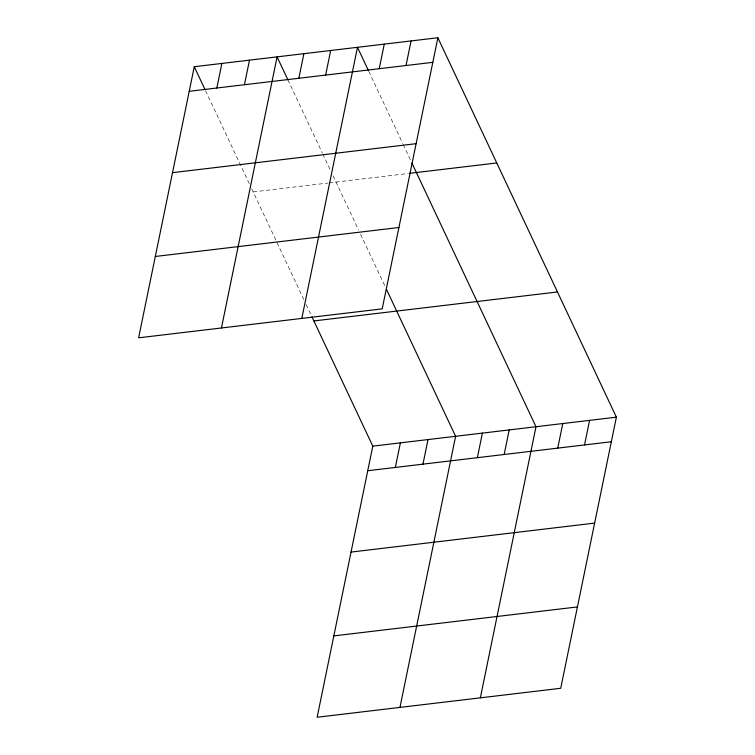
<?xml version="1.0" encoding="UTF-8"?>
<svg xmlns="http://www.w3.org/2000/svg" width="755" height="755" viewBox="0 0 755 755"><rect width="100%" height="100%" fill="white"/><g stroke="black" fill="none" stroke-linecap="round" stroke-linejoin="round"><path stroke-width="0.57" stroke-dasharray="3.77 2.83" d="M253.18 191.93L327.953 183.04M329.105 182.899L408.228 173.49M368.77 71.31L402.641 143.308M403.132 144.347L410.493 160.003M287.891 79.822L322.253 152.869M322.744 153.907L330.114 169.564M333.059 175.821L358.644 230.199M360.569 234.295L385.135 286.513M205.558 90.723L249.254 183.588M251.708 188.797L303.765 299.433M306.171 304.558L311.466 315.816"/><path stroke-width="1.13" d="M194.271 66.723L138.618 337.825L382.209 308.861L437.862 37.75L194.271 66.723L205.067 89.675M216.827 88.024L221.876 63.439M244.441 84.739L249.48 60.155M221.441 327.981L277.094 56.87L287.891 79.822M298.838 78.265L303.887 53.681M325.632 75.075L330.681 50.5M301.821 318.421L357.474 47.31L368.28 70.262M379.227 68.705L384.267 44.12M406.02 65.515L411.069 40.94M311.947 316.836L372.791 446.139L317.138 717.25L560.729 688.277L616.382 417.175L437.862 37.75M395.346 467.439L400.395 442.864M422.96 464.155L428 439.58M399.961 707.397L455.614 436.296L386.579 289.58M477.358 457.69L482.407 433.106M504.151 454.501L509.2 429.916M480.35 697.837L535.993 426.735L411.966 163.127M557.747 448.13L562.786 423.546M584.54 444.94L589.589 420.356M189.222 91.298L432.813 62.335M172.527 172.659L416.118 143.686M409.399 173.348L496.771 162.957M155.322 256.474L398.914 227.5M313.882 320.932L557.473 291.959M372.791 446.139L616.382 417.175M367.742 470.724L611.333 441.75M351.047 552.075L594.638 523.102M333.842 635.899L577.433 606.926"/></g></svg>
